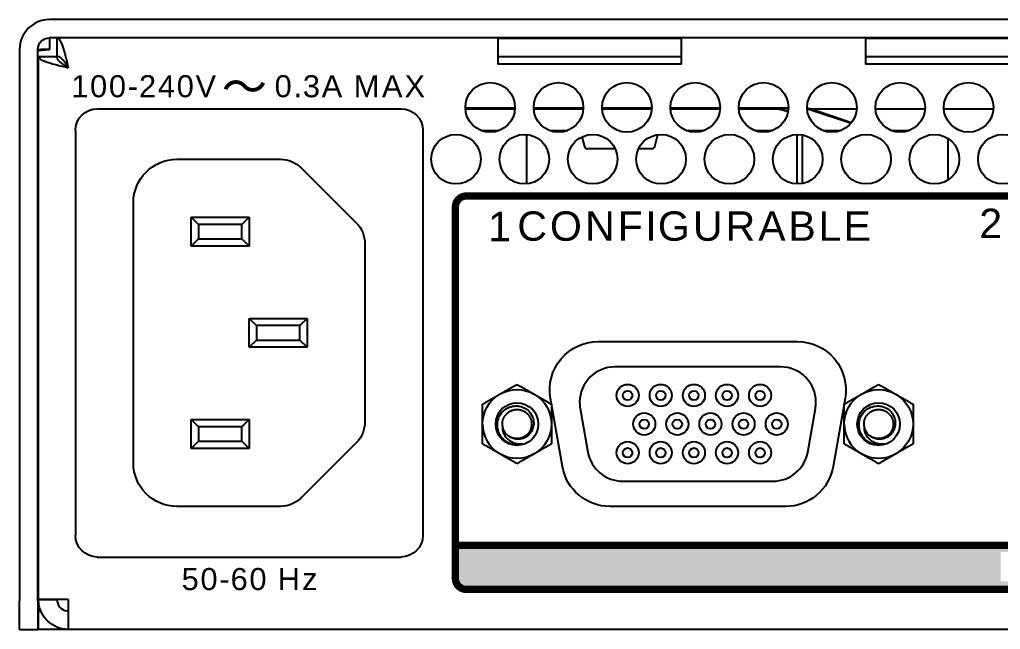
# Model space of a CAD drawing. Header units: inches. Extents: x 0.66 to 9.39, y 0.59 to 4.41.
# Drawn here: x 0.708 to 3.376, y 0.594 to 2.254 of the extents above; entities that cross this region are included whole.
import ezdxf

# ---------------------------------------------------------------- set-up
doc = ezdxf.new("R2010")
doc.units = ezdxf.units.IN
doc.header["$MEASUREMENT"] = 0
doc.styles.add('CAD_SALES', font='ARIAL.TTF')

msp = doc.modelspace()

# ---------------------------------------------------------------- hatches: boundary and pattern name
h = msp.add_hatch(color=256)
h.dxf.hatch_style = 1
h.paths.add_polyline_path([(1.8934, 0.8232), (1.8934, 0.7332, 0.414214), (1.9234, 0.7032), (5.145, 0.7032, 0.414214), (5.176, 0.7342), (5.176, 0.8232)])
h.paths.add_polyline_path([(3.3773, 0.8051), (3.3991, 0.8051), (3.3991, 0.725), (3.3773, 0.725)], flags=16)
h.paths.add_polyline_path([(3.411, 0.8051), (3.4321, 0.8051), (3.4511, 0.7674), (3.4511, 0.8051), (3.4721, 0.8051), (3.4721, 0.725), (3.4504, 0.725), (3.4306, 0.7643), (3.4306, 0.725), (3.411, 0.725)], flags=16)
h.paths.add_polyline_path([(3.4879, 0.8051), (3.5302, 0.8051), (3.5336, 0.8045), (3.5382, 0.8026), (3.5419, 0.7994), (3.5442, 0.7965), (3.5462, 0.7932), (3.5475, 0.7897), (3.5484, 0.7859), (3.5491, 0.7817), (3.5493, 0.7747), (3.548, 0.7668), (3.546, 0.7619), (3.5441, 0.7589), (3.5416, 0.7563), (3.5372, 0.7525), (3.5306, 0.7496), (3.526, 0.7491), (3.509, 0.7491), (3.509, 0.725), (3.4879, 0.725)], flags=16)
h.paths.add_polyline_path([(3.509, 0.7691), (3.509, 0.7859), (3.522, 0.7859), (3.525, 0.7843), (3.5273, 0.781), (3.5279, 0.7765), (3.5264, 0.7722), (3.5235, 0.7695), (3.5205, 0.7691)], flags=0)
h.paths.add_polyline_path([(3.5657, 0.8051), (3.5875, 0.8051), (3.5875, 0.7538), (3.5877, 0.7516), (3.5883, 0.7494), (3.5895, 0.7474), (3.5909, 0.7458), (3.5929, 0.7445), (3.595, 0.7438), (3.5973, 0.7435), (3.5996, 0.7438), (3.6018, 0.7445), (3.6038, 0.7458), (3.6052, 0.7474), (3.6064, 0.7494), (3.607, 0.7516), (3.6072, 0.7538), (3.6072, 0.8051), (3.6289, 0.8051), (3.6289, 0.7507), (3.6281, 0.746), (3.6269, 0.7422), (3.6253, 0.7386), (3.6234, 0.7354), (3.6198, 0.7308), (3.6141, 0.7268), (3.6092, 0.725), (3.6034, 0.724), (3.5973, 0.7236), (3.5913, 0.724), (3.5854, 0.725), (3.5802, 0.7269), (3.5761, 0.7299), (3.5735, 0.7325), (3.5713, 0.7354), (3.5693, 0.7386), (3.5678, 0.7422), (3.5666, 0.746), (3.5659, 0.7499), (3.5657, 0.7538)], flags=16)
h.paths.add_polyline_path([(3.645, 0.7843), (3.645, 0.8051), (3.7062, 0.8051), (3.7062, 0.7843), (3.6858, 0.7843), (3.6858, 0.725), (3.6647, 0.725), (3.6647, 0.7843)], flags=16)

# ---------------------------------------------------------------- linework, layer by layer
for p, q in [((9.3115, 2.2545), (0.7885, 2.2545)), ((9.3115, 2.2045), (0.7885, 2.2045)), ((0.7885, 2.2045), (0.7885, 2.1735)), ((0.8097, 2.1545), (0.8097, 2.2045)), ((2.009, 2.2039), (2.009, 2.1335)), ((2.009, 2.2039), (2.509, 2.2039)), ((2.509, 2.1335), (2.509, 2.2039)), ((3.009, 2.2039), (3.009, 2.1335)), ((3.009, 2.2039), (3.509, 2.2039)), ((0.7075, 2.1735), (0.7075, 0.6725)), ((0.7575, 0.6725), (0.7575, 2.1735)), ((0.759, 2.1538), (0.809, 2.1538)), ((0.759, 0.6762), (0.759, 2.1538)), ((2.509, 2.1528), (2.009, 2.1528)), ((3.509, 2.1528), (3.009, 2.1528)), ((2.509, 2.1335), (2.009, 2.1335)), ((3.509, 2.1335), (3.009, 2.1335)), ((0.9188, 2.012), (1.7456, 2.012)), ((2.0555, 2.0138), (1.9205, 2.0138)), ((1.9206, 2.0126), (2.0555, 2.0126)), ((1.922, 2.0118), (2.0554, 2.0118)), ((2.2415, 2.0138), (2.1065, 2.0138)), ((2.1066, 2.0126), (2.2415, 2.0126)), ((2.1066, 2.0118), (2.2414, 2.0118)), ((2.4275, 2.0138), (2.2925, 2.0138)), ((2.2926, 2.0126), (2.4275, 2.0126)), ((2.2926, 2.0118), (2.4274, 2.0118)), ((2.6135, 2.0138), (2.4785, 2.0138)), ((2.4786, 2.0126), (2.6135, 2.0126)), ((2.4786, 2.0118), (2.6134, 2.0118)), ((2.7995, 2.0138), (2.6645, 2.0138)), ((2.6646, 2.0126), (2.7995, 2.0126)), ((2.6646, 2.0118), (2.7575, 2.0118)), ((2.8506, 2.0118), (2.8508, 2.0118)), ((2.8569, 2.0118), (2.9854, 2.0118)), ((2.8607, 2.0093), (2.9702, 1.9727)), ((2.971, 1.9737), (2.8611, 2.0105)), ((3.0366, 2.0118), (3.1714, 2.0118)), ((3.2226, 2.0118), (3.3574, 2.0118)), ((0.8597, 1.9529), (0.8597, 0.8506)), ((1.8046, 1.9529), (1.8046, 0.8506)), ((1.9631, 1.9527), (2.0129, 1.9527)), ((2.1491, 1.9527), (2.1989, 1.9527)), ((2.5211, 1.9527), (2.5709, 1.9527)), ((2.7071, 1.9527), (2.7569, 1.9527)), ((2.8931, 1.9527), (2.9429, 1.9527)), ((3.0791, 1.9527), (3.1289, 1.9527)), ((2.0876, 1.8073), (2.0876, 1.937)), ((2.2373, 1.9351), (2.2443, 1.9092)), ((2.4357, 1.9092), (2.4444, 1.9414)), ((2.8235, 1.807), (2.8235, 1.9368)), ((2.8372, 1.937), (2.8372, 1.8081)), ((3.2346, 1.8184), (3.2346, 1.9306)), ((2.3283, 1.9027), (2.2527, 1.9027)), ((2.4273, 1.9027), (2.3917, 1.9027)), ((1.1353, 1.8742), (1.4177, 1.8742)), ((1.4733, 1.8511), (1.6241, 1.7004)), ((1.0172, 1.0474), (1.0172, 1.7561)), ((1.1747, 1.7167), (1.3322, 1.7167)), ((1.1944, 1.697), (1.1747, 1.7167)), ((1.1747, 1.638), (1.1747, 1.7167)), ((1.3125, 1.697), (1.3322, 1.7167)), ((1.3322, 1.7167), (1.3322, 1.638)), ((1.3125, 1.697), (1.1944, 1.697)), ((1.1944, 1.697), (1.1944, 1.6577)), ((1.3125, 1.6577), (1.3125, 1.697)), ((1.1944, 1.6577), (1.1747, 1.638)), ((1.1944, 1.6577), (1.3125, 1.6577)), ((1.3322, 1.638), (1.3125, 1.6577)), ((1.3322, 1.638), (1.1747, 1.638)), ((1.6471, 1.6447), (1.6471, 1.1588)), ((1.3322, 1.4411), (1.4897, 1.4411)), ((1.3322, 1.3624), (1.3322, 1.4411)), ((1.3322, 1.4411), (1.3519, 1.4214)), ((1.3519, 1.4214), (1.3519, 1.3821)), ((1.47, 1.4214), (1.3519, 1.4214)), ((1.4897, 1.4411), (1.47, 1.4214)), ((1.47, 1.3821), (1.47, 1.4214)), ((1.4897, 1.4411), (1.4897, 1.3624)), ((1.3519, 1.3821), (1.3322, 1.3624)), ((1.4897, 1.3624), (1.3322, 1.3624)), ((1.3519, 1.3821), (1.47, 1.3821)), ((1.4897, 1.3624), (1.47, 1.3821)), ((2.282, 1.378), (2.824, 1.378)), ((2.7784, 1.309), (2.3276, 1.309)), ((2.1548, 1.2076), (2.152, 1.2231)), ((2.1847, 1.0381), (2.1548, 1.2075)), ((2.9513, 1.2075), (2.9214, 1.0381)), ((2.954, 1.2231), (2.9513, 1.2076)), ((2.233, 1.1962), (2.254, 1.0773)), ((2.8521, 1.0773), (2.873, 1.1962)), ((1.1747, 1.1655), (1.1944, 1.1458)), ((1.1747, 1.0868), (1.1747, 1.1655)), ((1.1747, 1.1655), (1.3322, 1.1655)), ((1.3322, 1.1655), (1.3125, 1.1458)), ((1.3322, 1.1655), (1.3322, 1.0868)), ((1.1944, 1.1458), (1.1944, 1.1065)), ((1.3125, 1.1458), (1.1944, 1.1458)), ((1.3125, 1.1065), (1.3125, 1.1458)), ((1.1944, 1.1065), (1.1747, 1.0868)), ((1.1944, 1.1065), (1.3125, 1.1065)), ((1.3322, 1.0868), (1.3125, 1.1065)), ((1.6241, 1.1031), (1.4733, 0.9524)), ((1.3322, 1.0868), (1.1747, 1.0868)), ((2.3486, 0.998), (2.7575, 0.998)), ((1.4177, 0.9293), (1.1353, 0.9293)), ((2.7914, 0.929), (2.3146, 0.929)), ((0.9188, 0.7915), (1.7456, 0.7915)), ((0.7075, 0.5945), (0.7075, 0.6725)), ((0.7575, 0.6725), (0.7575, 0.5945)), ((0.759, 0.6762), (0.759, 0.6755)), ((0.759, 0.6755), (0.809, 0.6755)), ((0.809, 0.6757), (0.809, 0.6755)), ((0.84, 0.6755), (0.84, 0.6445)), ((0.759, 0.6445), (0.7652, 0.6445)), ((0.759, 0.5945), (0.759, 0.6445)), ((0.84, 0.6445), (0.84, 0.6006)), ((0.7075, 0.5945), (0.7575, 0.5945)), ((0.759, 0.5945), (0.7575, 0.5945)), ((0.84, 0.5945), (0.759, 0.5945)), ((0.84, 0.6006), (0.84, 0.5945)), ((9.26, 0.5945), (0.84, 0.5945))]:
    msp.add_line(p, q)
at = {"color": 7, "linetype": 'Continuous', "const_width": 0.0105}
for points in [[(1.3191, 2.0738, 0.267949), (1.291, 2.0841), (1.291, 2.0841, 0.267949), (1.268, 2.0648)], [(1.3703, 2.0828, -0.267949), (1.3473, 2.0635), (1.3473, 2.0635, -0.267949), (1.3191, 2.0738)]]:
    msp.add_lwpolyline(points, format="xyb", dxfattribs=at)
at = {"const_width": 0.02}
msp.add_lwpolyline([(5.3268, 1.8053), (5.3268, 1.3952, -0.414214), (5.2958, 1.3642), (5.207, 1.3642, 0.414214), (5.176, 1.3332), (5.176, 0.7342, -0.414214), (5.145, 0.7032), (1.9234, 0.7032, -0.414214), (1.8934, 0.7332), (1.8934, 1.7443, -0.414214), (1.9234, 1.7743), (5.3268, 1.7743)], format="xyb", dxfattribs=at)
msp.add_lwpolyline([(5.176, 0.8232), (1.8934, 0.8232)], dxfattribs=at)
for centre, radius in [((1.988, 2.0155), 0.0675), ((2.174, 2.0155), 0.0675), ((2.36, 2.0155), 0.0675), ((2.546, 2.0155), 0.0675), ((2.732, 2.0155), 0.0675), ((2.918, 2.0155), 0.0675), ((3.104, 2.0155), 0.0675), ((3.29, 2.0155), 0.0675), ((1.895, 1.8745), 0.0675), ((2.081, 1.8745), 0.0675), ((2.267, 1.8745), 0.0675), ((2.453, 1.8745), 0.0675), ((2.639, 1.8745), 0.0675), ((2.825, 1.8745), 0.0675), ((3.011, 1.8745), 0.0675), ((3.197, 1.8745), 0.0675), ((3.383, 1.8745), 0.0675), ((2.3621, 1.2314), 0.0301), ((2.4522, 1.2314), 0.0301), ((2.5424, 1.2314), 0.0301), ((2.6326, 1.2314), 0.0301), ((2.7227, 1.2314), 0.0301), ((2.3621, 1.2314), 0.0128), ((2.4522, 1.2314), 0.0128), ((2.5424, 1.2314), 0.0128), ((2.6326, 1.2314), 0.0128), ((2.7227, 1.2314), 0.0128), ((2.061, 1.1535), 0.058), ((3.045, 1.1535), 0.058), ((2.4072, 1.1535), 0.0301), ((2.4973, 1.1535), 0.0301), ((2.5875, 1.1535), 0.0301), ((2.6776, 1.1535), 0.0301), ((2.7678, 1.1535), 0.0301), ((2.4072, 1.1535), 0.0128), ((2.4973, 1.1535), 0.0128), ((2.5875, 1.1535), 0.0128), ((2.6776, 1.1535), 0.0128), ((2.7678, 1.1535), 0.0128), ((2.3621, 1.0755), 0.0301), ((2.4522, 1.0755), 0.0301), ((2.5424, 1.0755), 0.0301), ((2.6326, 1.0755), 0.0301), ((2.7227, 1.0755), 0.0301), ((2.3621, 1.0755), 0.0128), ((2.4522, 1.0755), 0.0128), ((2.5424, 1.0755), 0.0128), ((2.6326, 1.0755), 0.0128), ((2.7227, 1.0755), 0.0128)]:
    msp.add_circle(centre, radius)
for centre, radius, start, end in [((0.7885, 2.1735), 0.081, 90, 180), ((2.8409, 1.9501), 0.0637, 71.4798, 81.2669), ((2.2527, 1.9115), 0.00875, 195, 270), ((2.4273, 1.9115), 0.00875, 270, 345), ((2.3276, 1.2129), 0.0961, 90, 180), ((2.7784, 1.2129), 0.0961, 0, 90), ((2.3276, 1.2129), 0.0961, 180, 190), ((2.7784, 1.2129), 0.0961, 350, 0), ((2.061, 1.1535), 0.0937, 180, 240), ((3.045, 1.1535), 0.0937, 180, 240), ((2.061, 1.1535), 0.056, 241.146, 286.7029), ((3.045, 1.1535), 0.056, 241.146, 286.7029), ((2.3486, 1.094), 0.0961, 190, 270), ((2.7575, 1.094), 0.0961, 270, 350)]:
    msp.add_arc(centre, radius, start, end)
at = {"extrusion": (0, 0, -1)}
for centre, radius, start, end in [((-0.7885, 2.1735), 0.031, 0, 90), ((-0.9188, 1.9529), 0.0591, 0, 90), ((-1.7456, 1.9529), 0.0591, 90, 180), ((-1.922, 1.9018), 0.11, 89.2726, 90), ((-2.7575, 1.9018), 0.11, 90, 111.9057), ((-2.8409, 1.9501), 0.0625, 98.9623, 108.5202), ((-2.0718, 1.937), 0.0157, 162.4622, 180), ((-2.8385, 1.9368), 0.015, 0, 20.3221), ((-1.1353, 1.7561), 0.1181, 0, 90), ((-1.4177, 1.7955), 0.0787, 90, 135), ((-1.5684, 1.6447), 0.0787, 135, 180), ((-2.282, 1.246), 0.132, 350, 90), ((-2.824, 1.246), 0.132, 90, 190), ((-2.061, 1.1535), 0.0937, 0, 60), ((-2.061, 1.1535), 0.0938, 60, 120), ((-2.061, 1.1535), 0.0938, 120, 180), ((-3.045, 1.1535), 0.0937, 0, 60), ((-3.045, 1.1535), 0.0938, 60, 120), ((-3.045, 1.1535), 0.0938, 120, 180), ((-1.5684, 1.1588), 0.0787, 180, 225), ((-2.061, 1.1535), 0.0398, 307.3029, 352.9413), ((-2.061, 1.1535), 0.0937, 180, 240), ((-3.045, 1.1535), 0.0398, 307.3029, 352.9413), ((-3.045, 1.1535), 0.0937, 180, 240), ((-2.061, 1.1535), 0.0938, 240, 300), ((-3.045, 1.1535), 0.0938, 240, 300), ((-1.1353, 1.0474), 0.1181, 270, 0), ((-2.3146, 1.061), 0.132, 270, 350), ((-2.7914, 1.061), 0.132, 190, 270), ((-1.4177, 1.0081), 0.0787, 225, 270), ((-0.9188, 0.8506), 0.0591, 270, 0), ((-1.7456, 0.8506), 0.0591, 180, 270)]:
    msp.add_arc(centre, radius, start, end, dxfattribs=at)
for points, knots in [([(0.8097, 2.2045), (0.817, 2.2045), (0.8242, 2.1857), (0.8315, 2.1582), (0.8343, 2.1474), (0.8372, 2.1354), (0.84, 2.1235)], [-1, -1, -1, -1, -0.282017, -0.282017, -0.282017, 0, 0, 0, 0]), ([(0.7607, 2.1499), (0.7657, 2.1439), (0.7827, 2.138), (0.8053, 2.132), (0.8161, 2.1292), (0.8281, 2.1263), (0.84, 2.1235)], [-0.8713668, -0.8713668, -0.8713668, -0.8713668, -0.2820167, -0.2820167, -0.2820167, 0, 0, 0, 0]), ([(0.84, 2.1235), (0.8252, 2.1327), (0.8113, 2.1419), (0.8093, 2.1511), (0.8091, 2.152), (0.809, 2.1529), (0.809, 2.1538)], [0, 0, 0, 0, 0.912841, 0.912841, 0.912841, 1, 1, 1, 1]), ([(0.84, 2.1235), (0.8308, 2.1383), (0.8216, 2.1522), (0.8124, 2.1542), (0.8115, 2.1544), (0.8106, 2.1545), (0.8097, 2.1545)], [0, 0, 0, 0, 0.912841, 0.912841, 0.912841, 1, 1, 1, 1]), ([(2.0077, 1.1535), (2.008, 1.1598), (2.0095, 1.166), (2.014, 1.1767), (2.0174, 1.1826), (2.0277, 1.1929), (2.0334, 1.1966), (2.0454, 1.2015), (2.0516, 1.2028), (2.0612, 1.2029), (2.0644, 1.2027), (2.0735, 1.2009), (2.0791, 1.1988), (2.0895, 1.1923), (2.0941, 1.188), (2.1004, 1.1792), (2.1031, 1.1743), (2.1062, 1.1634), (2.1067, 1.1584), (2.1064, 1.1535)], [0.000001, 0.000001, 0.000001, 0.000001, 0.0481229, 0.0481229, 0.0888938, 0.0888938, 0.123923, 0.123923, 0.1566296, 0.1566296, 0.1736497, 0.1736497, 0.2041465, 0.2041465, 0.236647, 0.236647, 0.2598746, 0.2598746, 0.2781288, 0.2781288, 0.2781288, 0.2781288]), ([(2.9917, 1.1535), (2.992, 1.1598), (2.9935, 1.166), (2.998, 1.1767), (3.0014, 1.1826), (3.0117, 1.1929), (3.0174, 1.1966), (3.0294, 1.2015), (3.0356, 1.2028), (3.0452, 1.2029), (3.0484, 1.2027), (3.0575, 1.2009), (3.0631, 1.1988), (3.0735, 1.1923), (3.0781, 1.188), (3.0844, 1.1792), (3.0871, 1.1743), (3.0902, 1.1634), (3.0907, 1.1584), (3.0904, 1.1535)], [0.000001, 0.000001, 0.000001, 0.000001, 0.0481229, 0.0481229, 0.0888938, 0.0888938, 0.123923, 0.123923, 0.1566296, 0.1566296, 0.1736497, 0.1736497, 0.2041465, 0.2041465, 0.236647, 0.236647, 0.2598746, 0.2598746, 0.2781288, 0.2781288, 0.2781288, 0.2781288]), ([(2.034, 1.1044), (2.03, 1.1069), (2.0262, 1.1099), (2.0195, 1.1169), (2.0165, 1.121), (2.0129, 1.1277), (2.0118, 1.13), (2.0097, 1.1359), (2.0088, 1.1394), (2.0077, 1.1465), (2.0075, 1.15), (2.0077, 1.1535)], [0, 0, 0, 0, 0.0362804, 0.0362804, 0.0743015, 0.0743015, 0.0944077, 0.0944077, 0.1226449, 0.1226449, 0.1496199, 0.1496199, 0.1496199, 0.1496199]), ([(2.0216, 1.1486), (2.0211, 1.1449), (2.0212, 1.1411), (2.0227, 1.1327), (2.0244, 1.1286), (2.0288, 1.12), (2.0327, 1.1151), (2.0422, 1.1069), (2.0479, 1.1038), (2.0558, 1.1012), (2.0577, 1.1008), (2.062, 1.0999), (2.065, 1.0995), (2.0714, 1.0994), (2.0743, 1.0995), (2.0771, 1.0998)], [0, 0, 0, 0, 0.0291363, 0.0291363, 0.0669311, 0.0669311, 0.134545, 0.134545, 0.2042005, 0.2042005, 0.2251013, 0.2251013, 0.2518385, 0.2518385, 0.2742113, 0.2742113, 0.2742113, 0.2742113]), ([(2.1064, 1.1535), (2.1061, 1.1485), (2.105, 1.1437), (2.1016, 1.1352), (2.0991, 1.1305), (2.0911, 1.1217), (2.0865, 1.1184), (2.0762, 1.1136), (2.0707, 1.1122), (2.0627, 1.1119), (2.0599, 1.112), (2.053, 1.1131), (2.0494, 1.1143), (2.0427, 1.1175), (2.0397, 1.1195), (2.0369, 1.1218)], [0.000001, 0.000001, 0.000001, 0.000001, 0.0377895, 0.0377895, 0.0698491, 0.0698491, 0.0993586, 0.0993586, 0.1288951, 0.1288951, 0.1409545, 0.1409545, 0.1555579, 0.1555579, 0.1693924, 0.1693924, 0.1693924, 0.1693924]), ([(3.018, 1.1044), (3.014, 1.1069), (3.0102, 1.1099), (3.0035, 1.1169), (3.0005, 1.121), (2.9969, 1.1277), (2.9958, 1.13), (2.9937, 1.1359), (2.9928, 1.1394), (2.9917, 1.1465), (2.9915, 1.15), (2.9917, 1.1535)], [0, 0, 0, 0, 0.0362804, 0.0362804, 0.0743015, 0.0743015, 0.0944077, 0.0944077, 0.1226449, 0.1226449, 0.1496199, 0.1496199, 0.1496199, 0.1496199]), ([(3.0056, 1.1486), (3.0051, 1.1449), (3.0052, 1.1411), (3.0067, 1.1327), (3.0084, 1.1286), (3.0128, 1.12), (3.0167, 1.1151), (3.0262, 1.1069), (3.0319, 1.1038), (3.0398, 1.1012), (3.0417, 1.1008), (3.046, 1.0999), (3.049, 1.0995), (3.0554, 1.0994), (3.0583, 1.0995), (3.0611, 1.0998)], [0, 0, 0, 0, 0.0291363, 0.0291363, 0.0669311, 0.0669311, 0.134545, 0.134545, 0.2042005, 0.2042005, 0.2251013, 0.2251013, 0.2518385, 0.2518385, 0.2742113, 0.2742113, 0.2742113, 0.2742113]), ([(3.0904, 1.1535), (3.0901, 1.1485), (3.089, 1.1437), (3.0856, 1.1352), (3.0831, 1.1305), (3.0751, 1.1217), (3.0705, 1.1184), (3.0602, 1.1136), (3.0547, 1.1122), (3.0467, 1.1119), (3.0439, 1.112), (3.037, 1.1131), (3.0334, 1.1143), (3.0267, 1.1175), (3.0237, 1.1195), (3.0209, 1.1218)], [0.000001, 0.000001, 0.000001, 0.000001, 0.0377895, 0.0377895, 0.0698491, 0.0698491, 0.0993586, 0.0993586, 0.1288951, 0.1288951, 0.1409545, 0.1409545, 0.1555579, 0.1555579, 0.1693924, 0.1693924, 0.1693924, 0.1693924]), ([(0.84, 0.6755), (0.8096, 0.6756), (0.7799, 0.6758), (0.7668, 0.676), (0.7617, 0.6761), (0.759, 0.6761), (0.759, 0.6762)], [0, 0, 0, 0, 0.717983, 0.717983, 0.717983, 1, 1, 1, 1]), ([(0.809, 0.6006), (0.7907, 0.6082), (0.7754, 0.6228), (0.7668, 0.6408), (0.7617, 0.6516), (0.759, 0.6635), (0.759, 0.6755)], [0.2500225, 0.2500225, 0.2500225, 0.2500225, 0.7179833, 0.7179833, 0.7179833, 1, 1, 1, 1]), ([(0.809, 0.6755), (0.809, 0.6607), (0.8211, 0.6468), (0.8358, 0.6448), (0.8372, 0.6446), (0.8386, 0.6445), (0.84, 0.6445)], [-1, -1, -1, -1, -0.087159, -0.087159, -0.087159, 0, 0, 0, 0])]:
    msp.add_open_spline(points, degree=3, knots=knots)
for points in [[(0.7885, 2.1735), (0.7779, 2.1732), (0.7672, 2.1729), (0.7575, 2.1726)], [(0.7575, 2.1699), (0.7575, 2.1711), (0.7723, 2.1723), (0.7885, 2.1735)], [(0.759, 2.1538), (0.759, 2.1525), (0.7596, 2.1512), (0.7607, 2.1499)], [(2.8376, 1.9408), (2.8373, 1.9395), (2.8372, 1.9382), (2.8372, 1.937)], [(0.84, 0.5945), (0.8294, 0.5945), (0.8188, 0.5966), (0.809, 0.6006)]]:
    msp.add_open_spline(points, degree=3)
for points, weights in [([(2.0142, 1.2347), (2.0359, 1.2472), (2.061, 1.2617)], [3.09573601651, 3.09573601651, 2.8734721706]), ([(2.061, 1.2617), (2.0861, 1.2472), (2.1079, 1.2347)], [2.8734721706, 3.09573601651, 3.09573601651]), ([(2.9982, 1.2347), (3.0199, 1.2472), (3.045, 1.2617)], [3.09573601651, 3.09573601651, 2.8734721706]), ([(3.045, 1.2617), (3.0701, 1.2472), (3.0919, 1.2347)], [2.8734721706, 3.09573601651, 3.09573601651]), ([(1.9673, 1.2076), (1.9924, 1.2221), (2.0142, 1.2347)], [2.8734721706, 3.09573601651, 3.09573601651]), ([(2.1079, 1.2347), (2.1297, 1.2221), (2.1548, 1.2076)], [3.09573601651, 3.09573601651, 2.8734721706]), ([(2.9513, 1.2076), (2.9764, 1.2221), (2.9982, 1.2347)], [2.8734721706, 3.09573601651, 3.09573601651]), ([(3.0919, 1.2347), (3.1137, 1.2221), (3.1388, 1.2076)], [3.09573601651, 3.09573601651, 2.8734721706]), ([(1.9673, 1.1535), (1.9673, 1.1786), (1.9673, 1.2076)], [3.09573601651, 3.09573601651, 2.8734721706]), ([(2.1548, 1.2076), (2.1548, 1.1786), (2.1548, 1.1535)], [2.8734721706, 3.09573601651, 3.09573601651]), ([(2.9513, 1.1535), (2.9513, 1.1786), (2.9513, 1.2076)], [3.09573601651, 3.09573601651, 2.8734721706]), ([(3.1388, 1.2076), (3.1388, 1.1786), (3.1388, 1.1535)], [2.8734721706, 3.09573601651, 3.09573601651]), ([(1.9673, 1.0993), (1.9673, 1.1284), (1.9673, 1.1535)], [2.8734721706, 3.09573601651, 3.09573601651]), ([(2.1548, 1.1535), (2.1548, 1.1284), (2.1548, 1.0993)], [3.09573601651, 3.09573601651, 2.8734721706]), ([(2.9513, 1.0993), (2.9513, 1.1284), (2.9513, 1.1535)], [2.8734721706, 3.09573601651, 3.09573601651]), ([(3.1388, 1.1535), (3.1388, 1.1284), (3.1388, 1.0993)], [3.09573601651, 3.09573601651, 2.8734721706]), ([(2.0142, 1.0723), (1.9924, 1.0848), (1.9673, 1.0993)], [3.09573601651, 3.09573601651, 2.8734721706]), ([(2.1548, 1.0993), (2.1297, 1.0848), (2.1079, 1.0723)], [2.8734721706, 3.09573601651, 3.09573601651]), ([(2.9982, 1.0723), (2.9764, 1.0848), (2.9513, 1.0993)], [3.09573601651, 3.09573601651, 2.8734721706]), ([(3.1388, 1.0993), (3.1137, 1.0848), (3.0919, 1.0723)], [2.8734721706, 3.09573601651, 3.09573601651]), ([(2.061, 1.0452), (2.0359, 1.0597), (2.0142, 1.0723)], [2.8734721706, 3.09573601651, 3.09573601651]), ([(2.1079, 1.0723), (2.0861, 1.0597), (2.061, 1.0452)], [3.09573601651, 3.09573601651, 2.8734721706]), ([(3.045, 1.0452), (3.0199, 1.0597), (2.9982, 1.0723)], [2.8734721706, 3.09573601651, 3.09573601651]), ([(3.0919, 1.0723), (3.0701, 1.0597), (3.045, 1.0452)], [3.09573601651, 3.09573601651, 2.8734721706])]:
    msp.add_rational_spline(points, weights, degree=2)
for points in [[(2.0216, 1.1486), (2.0199, 1.1618), (2.0266, 1.1734), (2.0381, 1.1932), (2.061, 1.1932), (2.084, 1.1932), (2.0955, 1.1734), (2.1069, 1.1535), (2.0955, 1.1336), (2.084, 1.1137), (2.061, 1.1137), (2.0476, 1.1137), (2.0369, 1.1218)], [(3.0056, 1.1486), (3.0039, 1.1618), (3.0106, 1.1734), (3.0221, 1.1932), (3.045, 1.1932), (3.068, 1.1932), (3.0795, 1.1734), (3.0909, 1.1535), (3.0795, 1.1336), (3.068, 1.1137), (3.045, 1.1137), (3.0316, 1.1137), (3.0209, 1.1218)]]:
    msp.add_rational_spline(points, [0.936561881546, 0.91759355939, 1, 0.866025403784, 1, 0.866025403784, 1, 0.866025403784, 1, 0.866025403784, 1, 0.917058703432, 0.936812378459], degree=2, knots=[0.3077046, 0.3077046, 0.3077046, 0.3333333, 0.3333333, 0.375, 0.375, 0.4166667, 0.4166667, 0.4583333, 0.4583333, 0.5, 0.5, 0.5257951, 0.5257951, 0.5257951])

# ---------------------------------------------------------------- texts
at = {"color": 7, "char_height": 0.06, "style": 'CAD_SALES'}
for s, insert, width, attachment_point in [('{\\T1.1;100-240V      0.3A MAX}', (1.3322, 2.0423), 1, 8), ('{\\T1.1;50-60 Hz}', (1.3354, 0.7615), 0.787599, 2)]:
    msp.add_mtext(s, dxfattribs=dict(at, insert=insert, width=width, attachment_point=attachment_point))
at = {"char_height": 0.08, "attachment_point": 8, "style": 'CAD_SALES'}
for s, insert in [('{\\T1.1;2}', (3.3532, 1.6598)), ('{\\T1.1;1}', (2.0164, 1.6513)), ('{\\T1.1;CONFIGURABLE}', (2.5468, 1.6513))]:
    msp.add_mtext_dynamic_manual_height_columns(s, width=1.073188, gutter_width=0.5, heights=[0], dxfattribs=dict(at, insert=insert))

doc.saveas('drawing.dxf')
